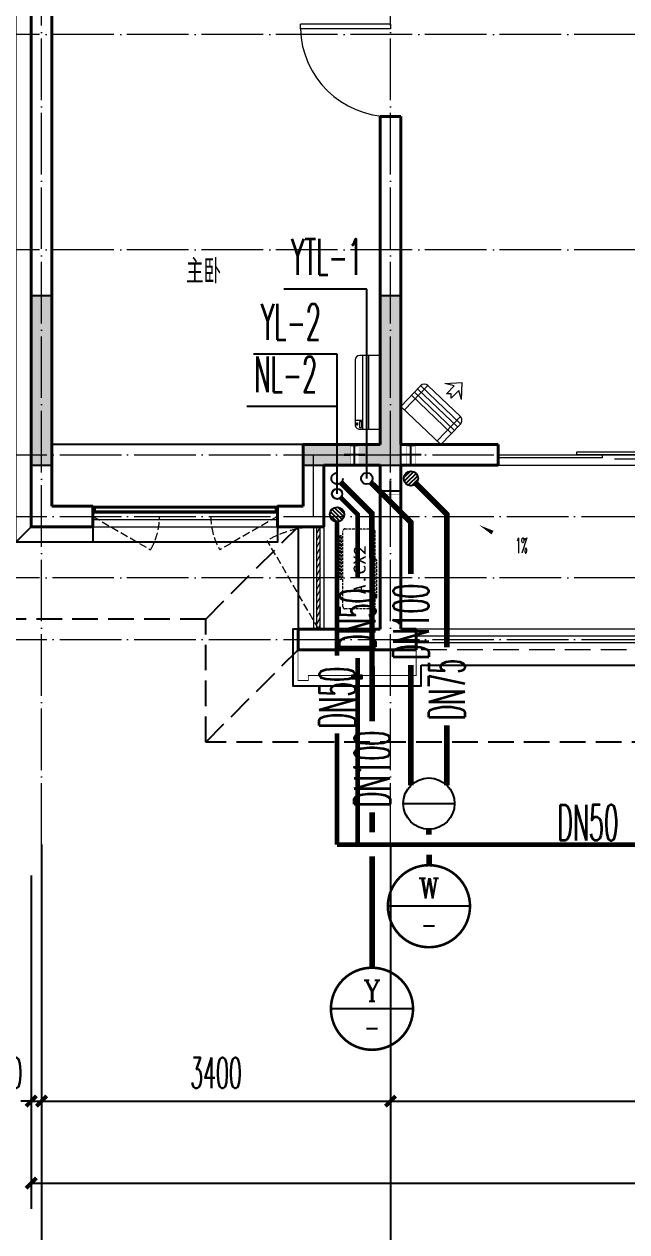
# Model space of a CAD drawing. Extents: x 27938 to 1042331, y -235042 to 1535213.
# Drawn here: x 682248 to 688119, y 667882 to 679657 of the extents above; entities that cross this region are included whole.
import ezdxf
from ezdxf.enums import TextEntityAlignment as Align

# ---------------------------------------------------------------- set-up
doc = ezdxf.new("R2010")
doc.units = 0
doc.header["$LTSCALE"] = 1000
doc.header["$MEASUREMENT"] = 0
doc.linetypes.add('DASH', pattern=[0.35, 0.25, -0.1])
doc.linetypes.add('DOTE', pattern=[2.42, 2, -0.2, 0.02, -0.2])
for name, color, linetype in [('3-栏杆1', 135, 'Continuous'), ('3.5方案汇报，与郭总、侯月琴确定户型_t8$0$2020.03.04 -1安徽标准化洋房户型(UA）_t8_t8$0$看线', 154, 'Continuous'), ('AXIS', 3, 'Continuous'), ('COLUMN', 9, 'Continuous'), ('DIM_凝结', 3, 'Continuous'), ('DIM_阳台', 132, 'Continuous'), ('DIM_雨水', 3, 'Continuous'), ('EQUIP_地漏', 7, 'Continuous'), ('PIPE-凝结', 150, 'N'), ('PIPE-污水', 2, 'W'), ('PIPE-阳台', 132, 'YT'), ('PIPE-雨水', 4, 'Y'), ('PUB_TEXT', 4, 'Continuous'), ('TEXT_凝结', 7, 'Continuous'), ('TEXT_阳台', 7, 'Continuous'), ('TEXT_雨水', 7, 'Continuous'), ('VPIPE-凝结', 150, 'Continuous'), ('VPIPE-阳台', 132, 'YT'), ('VPIPE-雨水', 4, 'DASH'), ('WELL_污水', 2, 'Continuous'), ('卫生间', 6, 'Continuous'), ('机电标识类', 1, 'Continuous'), ('看线', 251, 'Continuous'), ('立面', 73, 'Continuous'), ('铝合金', 144, 'Continuous')]:
    doc.layers.add(name, color=color, linetype=linetype)
for name, color, linetype, lineweight in [('DOTE', 19, 'DOTE', 9), ('PUB_HATCH', 8, 'Continuous', 9), ('WALL', 9, 'Continuous', 40), ('WINDOW', 8, 'Continuous', 15), ('平面-排水沟', 86, 'Continuous', 15), ('平面-栏杆', 135, 'Continuous', 15), ('平面-看线', 45, 'Continuous', 15), ('平面-空调室内机', 176, 'Continuous', 9), ('平面-空调预留孔', 173, 'Continuous', 15), ('空调', 76, 'Continuous', 13)]:
    doc.layers.add(name, color=color, linetype=linetype, lineweight=lineweight)
doc.styles.add('_TCH_DIM', font='SIMPLEX.shx', dxfattribs={"width": 0.6, "oblique": 10, "bigfont": 'hztxt.shx'})
doc.styles.add('_TCH_DIM_T3', font='SIMPLEX.shx', dxfattribs={"width": 0.494118, "bigfont": 'GBCBIG.shx'})
doc.styles.add('_TWT_CIRCLE', font='COMPLEX', dxfattribs={"width": 1.1, "height": 3.5, "bigfont": 'HZTXT'})
doc.styles.add('_TWT_PIPEDN', font='SIMPLEX.shx', dxfattribs={"width": 0.6, "oblique": 10, "height": 3, "bigfont": 'HZTXT.shx'})
doc.styles.add('_TWT_SERIAL', font='simplex.shx', dxfattribs={"width": 0.6, "oblique": 10, "height": 3, "bigfont": 'aadri.shx'})
doc.styles.get("Standard").update_dxf_attribs({"font": 'gbenor.shx', "bigfont": 'gbcbig.shx'})
doc.styles.add('黑体', font='simhei.ttf')
doc.linetypes.add('N', pattern='A,3,-0.2,["N",Standard,S=0.25,R=0,X=-0.1,Y=-0.115],-0.2', length=3.4)
doc.linetypes.add('W', pattern='A,3,-0.2,["W",Standard,S=0.25,R=0,X=-0.1,Y=-0.115],-0.2', length=3.4)
doc.linetypes.add('Y', pattern='A,3,-0.2,["Y",Standard,S=0.25,R=0,X=-0.1,Y=-0.115],-0.2', length=3.4)
doc.linetypes.add('YT', pattern='A,3,-0.2,["YT",Standard,S=0.25,R=0,X=-0.1,Y=-0.115],-0.35', length=3.55)
doc.dimstyles.new('_TCH_ARCH&&100', dxfattribs={"dimtxt": 297.5, "dimasz": 100, "dimexe": 250, "dimexo": 300, "dimgap": 126.25, "dimtad": 1, "dimdec": 0, "dimzin": 0, "dimdsep": 46, "dimtxsty": '_TCH_DIM_T3', "dimblk": 'ARCHTICK', "dimcen": 0.09, "dimclrt": 4, "dimazin": 2, "dimtfac": 1, "dimtdec": 0, "dimtix": 1, "dimtmove": 2, "dimatfit": 3, "dimfxl": 1, "dimtolj": 1, "dimtzin": 0, "dimarcsym": 0})

# ---------------------------------------------------------------- blocks, each defined once
blk = doc.blocks.new('HFHFHFHFTF')
at = {"layer": 'PUB_HATCH'}
for points in [[(536217, 366524), (536417, 366524), (536417, 368174), (536217, 368174)], [(539817, 366524), (539817, 368174), (539617, 368174), (539617, 366724), (538867, 366724), (538867, 366524)]]:
    blk.add_hatch(color=256, dxfattribs=at).paths.add_polyline_path(points)
at = {"layer": 'COLUMN', "color": 8}
for p, q in [((536417, 368174), (536217, 368174)), ((536217, 368174), (536217, 366524)), ((536417, 366524), (536417, 368174)), ((539817, 368174), (539617, 368174)), ((539617, 368174), (539617, 366724)), ((539817, 366524), (539817, 368174)), ((539617, 366724), (538867, 366724)), ((538867, 366724), (538867, 366524)), ((536217, 366524), (536417, 366524)), ((538867, 366524), (539817, 366524))]:
    blk.add_line(p, q, dxfattribs=at)
blk = doc.blocks.new('DSFDS')
at = {"layer": '3-栏杆1', "color": 0}
for p, q in [((490703, 517231), (490682, 517248)), ((490682, 517248), (490703, 517231)), ((490682, 517182), (490703, 517201)), ((492462, 517231), (490703, 517231)), ((490703, 517231), (490703, 517201)), ((490703, 517201), (492462, 517201)), ((492462, 517231), (492482, 517248)), ((492482, 517248), (492462, 517231)), ((492462, 517231), (492462, 517201)), ((492462, 517201), (492482, 517182)), ((492482, 517182), (492462, 517201))]:
    blk.add_line(p, q, dxfattribs=at)
blk = doc.blocks.new('dongkong')
at = {"color": 0}
blk.add_wipeout([(-603756, 210771), (-603756, 210571), (-603836, 210571), (-603836, 210771)], dxfattribs=at)
at = {"layer": '机电标识类', "color": 0, "linetype": 'DASH', "ltscale": 400}
for p, q in [((-603896, 210671), (-603696, 210671)), ((-603796, 210771), (-603796, 210571))]:
    blk.add_line(p, q, dxfattribs=at)
at = {"layer": '空调', "color": 0, "linetype": 'DASH', "const_width": 2}
blk.add_lwpolyline([(-603756, 210771), (-603756, 210571), (-603836, 210571), (-603836, 210771)], close=True, dxfattribs=at)
blk = doc.blocks.new('ferre')
at = {"layer": '平面-空调预留孔', "color": 0, "linetype": 'DASH', "ltscale": 0.1}
for p, q in [((93393, 115403), (93393, 115393)), ((93766, 115393), (93766, 115403)), ((93403, 115383), (93756, 115383))]:
    blk.add_line(p, q, dxfattribs=at)
blk.add_lwpolyline([(94046, 115403), (93306, 115403, -0.414214), (93286, 115423), (93286, 115693, -0.414214), (93306, 115713), (94046, 115713, -0.414214), (94066, 115693), (94066, 115423, -0.414214)], format="xyb", close=True, dxfattribs=at)
blk.add_lwpolyline([(93997, 115743), (93577, 115743), (93577, 115727), (93997, 115727)], close=True, dxfattribs=at)
for centre, start, end in [((93403, 115393), 180, 270), ((93756, 115393), 270, 0)]:
    blk.add_arc(centre, 10, start, end, dxfattribs=at)
at = {"layer": '平面-空调预留孔', "color": 0, "linetype": 'DASH', "ltscale": 0.1, "style": '黑体', "width": 1.2}
blk.add_text('A.CX2', height=117, dxfattribs=at).set_placement((93428, 115492))
blk = doc.blocks.new('fergve')
at = {"layer": '平面-空调预留孔', "color": 8, "linetype": 'DASH', "ltscale": 0.1}
blk.add_blockref('ferre', (25670, -60416), dxfattribs=at)
blk = doc.blocks.new('A$C001338C2')
at = {"color": 0}
for p, q in [((845, 304), (55, 304)), ((109, 215), (109, 304)), ((0, 249), (0, 22)), ((900, 22), (900, 249)), ((22, 0), (878, 0))]:
    blk.add_line(p, q, dxfattribs=at)
at = {"color": 0, "lineweight": 5}
for p, q in [((900, 215), (0, 215)), ((900, 143), (0, 143))]:
    blk.add_line(p, q, dxfattribs=at)
at = {"color": 0}
for points in [[(89, 226), (22, 226, -0.414214), (17, 232), (17, 243, -0.414214), (22, 249), (89, 249, -0.414214), (95, 243), (95, 232, -0.414214)], [(73, 275), (57, 275, -0.414214), (51, 281), (51, 283, -0.414214), (57, 289), (73, 289, -0.414214), (79, 283), (79, 281, -0.414214)]]:
    blk.add_lwpolyline(points, format="xyb", close=True, dxfattribs=at)
for centre, radius, start, end in [((55, 249), 55, 90, 180), ((845, 249), 55, 360, 90), ((22, 22), 22, 180, 270), ((878, 22), 22, 270, 360)]:
    blk.add_arc(centre, radius, start, end, dxfattribs=at)
blk = doc.blocks.new('dasdasf1sa2f31as32f')
at = {"color": 0}
for p, q in [((-116, 586), (43, 640)), ((83, 477), (43, 640)), ((-473, 260), (-339, 504)), ((-270, 524), (-428, 237)), ((135, 245), (-339, 505)), ((-270, 524), (114, 314)), ((-23, 586), (-116, 586)), ((-23, 586), (-73, 493)), ((-31, 504), (-73, 493)), ((-18, 463), (-31, 504)), ((32, 555), (-18, 463)), ((83, 477), (32, 555)), ((72, 132), (-401, 392)), ((93, 169), (-381, 428)), ((115, 208), (-359, 468)), ((0, 0), (-473, 260)), ((114, 314), (-44, 26)), ((134, 244), (0, 0))]:
    blk.add_line(p, q, dxfattribs=at)
for centre, start, end in [((-294, 479), 61.2593, 151.2593), ((89, 269), 331.2593, 61.2593)]:
    blk.add_arc(centre, 51.3, start, end, dxfattribs=at)
blk = doc.blocks.new('HFTHFFGHFH')
at = {"layer": 'DOTE', "linetype": 'DOTE', "ltscale": 0.3}
for p, q in [((536317, 594449), (536317, 612949)), ((539717, 594449), (539717, 602649)), ((587117, 602349), (534317, 602349)), ((587117, 600249), (534317, 600249)), ((534317, 598249), (587117, 598249)), ((538967, 597649), (538967, 598249)), ((534317, 597649), (587117, 597649)), ((587117, 597049), (534317, 597049)), ((534317, 596449), (587117, 596449))]:
    blk.add_line(p, q, dxfattribs=at)
blk = doc.blocks.new('BFBTCSD')
at = {"layer": '卫生间', "color": 159, "linetype": 'DASH', "true_color": 0x22346e}
for p, q in [((681417, 673857), (682317, 674757)), ((684017, 673857), (684917, 674757)), ((684017, 672657), (684917, 673557))]:
    blk.add_line(p, q, dxfattribs=at)
blk.add_lwpolyline([(706817, 673857), (705217, 673857), (705217, 672657), (684017, 672657), (684017, 673857), (681417, 673857), (681417, 683557), (683217, 683557), (683217, 684557), (689717, 684557), (689717, 689157), (691417, 689157)], dxfattribs=at)
blk = doc.blocks.new('$TWTSYS$00000190')
blk.add_line((0, 0.5, 0), (0, -0.5, 0))
blk.add_circle((0, 0, 0), 0.5)
blk = doc.blocks.new('_ArchTick')
at = {"color": 0, "linetype": 'ByBlock', "const_width": 0.4}
blk.add_lwpolyline([(-0.5, -0.5), (0.5, 0.5)], dxfattribs=at)
blk = doc.blocks.new('*D901')
at = {"layer": 'AXIS', "color": 0, "lineweight": -2}
for p, q in [((682317, 671357), (682317, 668907)), ((682417, 671357), (682417, 668907)), ((682317, 669157), (682217, 669157)), ((682317, 669157), (682417, 669157)), ((682417, 669157), (682517, 669157))]:
    blk.add_line(p, q, dxfattribs=at)
at = {"layer": 'Defpoints', "color": 0}
for p in [(682317, 671657), (682417, 671657), (682417, 669157)]:
    blk.add_point(p, dxfattribs=at)
at = {"layer": 'AXIS', "color": 0, "lineweight": -2, "xscale": 100, "yscale": 100, "zscale": 100}
blk.add_blockref('_ArchTick', (682317, 669157), dxfattribs=at)
at = {"layer": 'AXIS', "color": 0, "lineweight": -2, "xscale": 100, "yscale": 100, "zscale": 100, "rotation": 180}
blk.add_blockref('_ArchTick', (682417, 669157), dxfattribs=at)
at = {"layer": 'AXIS', "color": 4, "insert": (682042, 669432), "char_height": 297.5, "attachment_point": 5, "style": '_TCH_DIM_T3'}
blk.add_mtext('\\A1;100', dxfattribs=at)
blk = doc.blocks.new('*D902')
at = {"layer": 'AXIS', "color": 0, "lineweight": -2}
for p, q in [((682417, 671357), (682417, 668907)), ((685817, 671357), (685817, 668907)), ((682417, 669157), (685817, 669157))]:
    blk.add_line(p, q, dxfattribs=at)
at = {"layer": 'Defpoints', "color": 0}
for p in [(682417, 671657), (685817, 671657), (685817, 669157)]:
    blk.add_point(p, dxfattribs=at)
at = {"layer": 'AXIS', "color": 0, "lineweight": -2, "xscale": 100, "yscale": 100, "zscale": 100, "rotation": 180}
blk.add_blockref('_ArchTick', (682417, 669157), dxfattribs=at)
at = {"layer": 'AXIS', "color": 0, "lineweight": -2, "xscale": 100, "yscale": 100, "zscale": 100}
blk.add_blockref('_ArchTick', (685817, 669157), dxfattribs=at)
at = {"layer": 'AXIS', "color": 4, "insert": (684117, 669432), "char_height": 297.5, "attachment_point": 5, "style": '_TCH_DIM_T3'}
blk.add_mtext('\\A1;3400', dxfattribs=at)
blk = doc.blocks.new('*D903')
at = {"layer": 'AXIS', "color": 0, "lineweight": -2}
for p, q in [((685817, 671357), (685817, 668907)), ((691517, 671357), (691517, 668907)), ((685817, 669157), (691517, 669157))]:
    blk.add_line(p, q, dxfattribs=at)
at = {"layer": 'Defpoints', "color": 0}
for p in [(685817, 671657), (691517, 671657), (691517, 669157)]:
    blk.add_point(p, dxfattribs=at)
at = {"layer": 'AXIS', "color": 0, "lineweight": -2, "xscale": 100, "yscale": 100, "zscale": 100, "rotation": 180}
blk.add_blockref('_ArchTick', (685817, 669157), dxfattribs=at)
at = {"layer": 'AXIS', "color": 0, "lineweight": -2, "xscale": 100, "yscale": 100, "zscale": 100}
blk.add_blockref('_ArchTick', (691517, 669157), dxfattribs=at)
at = {"layer": 'AXIS', "color": 4, "insert": (688667, 669432), "char_height": 297.5, "attachment_point": 5, "style": '_TCH_DIM_T3'}
blk.add_mtext('\\A1;5700', dxfattribs=at)
blk = doc.blocks.new('*D908')
at = {"layer": 'AXIS', "color": 0, "lineweight": -2}
for p, q in [((682317, 671357), (682317, 668107)), ((731317, 671357), (731317, 668107)), ((682317, 668357), (731317, 668357))]:
    blk.add_line(p, q, dxfattribs=at)
at = {"layer": 'Defpoints', "color": 0}
for p in [(682317, 671657), (731317, 671657), (731317, 668357)]:
    blk.add_point(p, dxfattribs=at)
at = {"layer": 'AXIS', "color": 0, "lineweight": -2, "xscale": 100, "yscale": 100, "zscale": 100, "rotation": 180}
blk.add_blockref('_ArchTick', (682317, 668357), dxfattribs=at)
at = {"layer": 'AXIS', "color": 0, "lineweight": -2, "xscale": 100, "yscale": 100, "zscale": 100}
blk.add_blockref('_ArchTick', (731317, 668357), dxfattribs=at)
at = {"layer": 'AXIS', "color": 4, "insert": (706817, 668632), "char_height": 297.5, "attachment_point": 5, "style": '_TCH_DIM_T3'}
blk.add_mtext('\\A1;49000', dxfattribs=at)
blk = doc.blocks.new('$WINLIB2D$00000001')
at = {"color": 0}
for points in [[(-0.5, 0.5), (-0.5, -0.5)], [(-0.5, 0.5), (0.5, 0.5)], [(0.5, -0.5), (0.5, 0.5)], [(0.5, 0.1667), (-0.5, 0.1667)], [(0.5, -0.1667), (-0.5, -0.1667)], [(-0.5, -0.5), (0.5, -0.5)]]:
    blk.add_lwpolyline(points, dxfattribs=at)
blk = doc.blocks.new('$DorLib2D$00000138')
at = {"color": 0, "linetype": 'Continuous'}
for p, q in [((-0.2875, 0), (-0.2875, 0.1538)), ((-0.2875, 0.1538), (0, 0.1538)), ((0, 0.1538), (0, 0)), ((0.2875, 0.1538), (0, 0.1538)), ((0.2875, 0), (0.2875, 0.1538)), ((-0.5, -0.1399), (-0.5, 0)), ((-0.5, 0), (-0.2188, 0)), ((0, 0), (-0.2875, 0)), ((-0.2188, 0), (-0.2188, -0.1399)), ((0, 0), (0.2875, 0)), ((0.2188, 0), (0.2188, -0.1399)), ((0.5, 0), (0.2188, 0)), ((0.5, 0), (0.5, -0.1946)), ((0.5, -0.1399), (0.5, 0)), ((-0.2188, -0.1399), (-0.5, -0.1399)), ((0.2188, -0.1399), (0.5, -0.1399)), ((-0.1857, -0.186), (-0.037, -0.186)), ((-0.037, -0.186), (-0.1019, -0.2583)), ((-0.1019, -0.2583), (-0.1019, -0.186)), ((0.1857, -0.186), (0.037, -0.186)), ((0.037, -0.186), (0.1019, -0.2583)), ((0.1019, -0.2583), (0.1019, -0.186))]:
    blk.add_line(p, q, dxfattribs=at)
blk = doc.blocks.new('$DorLib2D$00000001')
for p, q in [((0.45, 0.975), (0.5, 0.975)), ((0.45, 0), (0.45, 0.975)), ((0.5, 0), (0.5, 0.975)), ((0.5, 0), (0.45, 0))]:
    blk.add_line(p, q)
at = {"lineweight": 13}
blk.add_arc((0.475, 0), 0.975, 91.4693, 180, dxfattribs=at)
blk = doc.blocks.new('$WINLIB2D$00000039')
at = {"color": 0}
for points in [[(-0.5, 0.5), (-0.5, -0.5)], [(0.5, 0.5), (-0.5, 0.5)], [(0.5, -0.5), (0.5, 0.5)], [(-0.5, 0.167), (0.5, 0.167)], [(-0.384, -0.167), (-0.448, 0.167)], [(-0.316, -0.167), (-0.38, 0.167)], [(-0.248, -0.167), (-0.312, 0.167)], [(-0.18, -0.167), (-0.244, 0.167)], [(-0.112, -0.167), (-0.176, 0.167)], [(-0.044, -0.167), (-0.108, 0.167)], [(0.024, -0.167), (-0.04, 0.167)], [(0.092, -0.167), (0.028, 0.167)], [(0.16, -0.167), (0.096, 0.167)], [(0.228, -0.167), (0.164, 0.167)], [(0.296, -0.167), (0.232, 0.167)], [(0.364, -0.167), (0.3, 0.167)], [(0.432, -0.167), (0.368, 0.167)], [(0.5, -0.167), (0.436, 0.167)], [(-0.452, -0.167), (-0.5, 0.084)], [(-0.5, -0.167), (0.5, -0.167)], [(0.5, -0.5), (-0.5, -0.5)]]:
    blk.add_lwpolyline(points, dxfattribs=at)
blk = doc.blocks.new('$TwtSys$00000141')
for p, q in [((-141, 12), (-15, 138)), ((-141, 12), (-15, 138)), ((-131, -53), (53, 131)), ((-131, -53), (53, 131)), ((-100, -100), (100, 100)), ((-100, -100), (100, 100)), ((-49, -131), (131, 49)), ((-49, -131), (131, 49)), ((17, -138), (138, -17)), ((17, -138), (138, -17))]:
    blk.add_line(p, q)
blk.add_circle((0, 0), 141)
blk.add_circle((0, 0), 141)

msp = doc.modelspace()

# ---------------------------------------------------------------- hatches: boundary and pattern name
at = {"layer": 'PIPE-凝结'}
for points in [[(685496.6, 674877.2), (685512.5, 674893.1), (685519.1, 674886.5)], [(685496.6, 674877.2), (685519.1, 674877.2), (685519.1, 674886.5)]]:
    msp.add_hatch(color=256, dxfattribs=at).paths.add_polyline_path(points)
at = {"layer": 'PIPE-阳台'}
for points in [[(686366.6, 674877.2), (686386, 674896.6), (686394.1, 674888.6)], [(686366.6, 674877.2), (686394.1, 674877.2), (686394.1, 674888.6)], [(686016.6, 674797.2), (686036, 674816.6), (686044.1, 674808.6)], [(686016.6, 674797.2), (686044.1, 674797.2), (686044.1, 674808.6)]]:
    msp.add_hatch(color=256, dxfattribs=at).paths.add_polyline_path(points)
at = {"layer": 'PIPE-雨水'}
for points in [[(685636.6, 674887.2), (685656, 674906.6), (685664.1, 674898.6)], [(685636.6, 674887.2), (685664.1, 674887.2), (685664.1, 674898.6)]]:
    msp.add_hatch(color=256, dxfattribs=at).paths.add_polyline_path(points)
at = {"layer": '立面'}
h = msp.add_hatch(dxfattribs=at)
h.set_pattern_fill('ANSI31', color=8, scale=2)
h.set_pattern_definition([(45, (-202783.718, -122288.2907), (-2.24506403, 2.24506403), [])])
h.paths.add_polyline_path([(685441.6, 673277.2), (685541.6, 673277.2), (685541.6, 673307.2), (685441.6, 673307.2)])

# ---------------------------------------------------------------- linework, layer by layer
at = {"color": 8, "const_width": 8}
msp.add_lwpolyline([(684916.6, 673557.2), (684916.6, 673257.2), (685016.6, 673257.2), (685016.6, 673307.2), (686066.6, 673307.2), (686066.6, 673557.2)], dxfattribs=at)
at = {"layer": '3.5方案汇报，与郭总、侯月琴确定户型_t8$0$2020.03.04 -1安徽标准化洋房户型(UA）_t8_t8$0$看线', "color": 8, "ltscale": 10}
msp.add_lwpolyline([(684966.6, 675557.2), (682516.6, 675557.2)], dxfattribs=at)
at = {"layer": 'AXIS'}
for p, q in [((682416.6, 671657.2), (682416.6, 667657.2)), ((685816.6, 671657.2), (685816.6, 667657.2))]:
    msp.add_line(p, q, dxfattribs=at)
at = {"layer": 'DIM_凝结'}
for p, q in [((685296.6, 675928.2), (684418.6, 675928.2)), ((685296.6, 675077.2), (685296.6, 675928.2))]:
    msp.add_line(p, q, dxfattribs=at)
at = {"layer": 'DIM_阳台'}
msp.add_line((685586.6, 677074.6), (684777.3, 677074.6), dxfattribs=at)
at = {"layer": 'DIM_雨水'}
for p, q in [((685296.6, 676439.1), (684483.9, 676439.1)), ((685296.6, 675227.2), (685296.6, 676439.1)), ((686591.6, 671057.2), (685791.6, 671057.2)), ((686036.6, 670057.2), (685236.6, 670057.2))]:
    msp.add_line(p, q, dxfattribs=at)
at = {"layer": 'DIM_雨水', "const_width": 25}
for points in [[(686591.6, 671057.2, 1), (685791.6, 671057.2, 1)], [(686036.6, 670057.2, 1), (685236.6, 670057.2, 1)]]:
    msp.add_lwpolyline(points, format="xyb", close=True, dxfattribs=at)
at = {"layer": 'PIPE-凝结', "const_width": 45}
for points in [[(685331.9, 675041.8), (685496.6, 674877.2)], [(685296.6, 674806.7), (685296.6, 673499.5)], [(685496.6, 674877.2), (685496.6, 674257.2)], [(685496.6, 673477.6), (685496.6, 671657.2)], [(685296.6, 672741.5), (685296.6, 671657.2)], [(685296.6, 671657.2), (706516.6, 671657.2)]]:
    msp.add_lwpolyline(points, dxfattribs=at)
at = {"layer": 'PIPE-污水', "const_width": 55}
for points in [[(686191.9, 671807.2), (686192, 671755.9)], [(686192.3, 671560.5), (686192.5, 671457.2)]]:
    msp.add_lwpolyline(points, dxfattribs=at)
at = {"layer": 'PIPE-阳台', "const_width": 55}
for points in [[(686066.4, 675177.3), (686366.6, 674877.2)], [(686366.6, 674877.2), (686366.6, 673581.6)], [(686016.6, 674797.2), (686016.6, 674294.8)], [(686016.6, 673408.8), (686016.6, 672235.7)], [(686366.6, 672819.9), (686366.6, 672235.7)]]:
    msp.add_lwpolyline(points, dxfattribs=at)
at = {"layer": 'PIPE-雨水', "const_width": 55}
for points in [[(685636.6, 674887.2), (685637, 672859.8)], [(685637.2, 671973.8), (685637.3, 671778.1)], [(685637.3, 671545), (685637.6, 670457.2)]]:
    msp.add_lwpolyline(points, dxfattribs=at)
at = {"layer": 'VPIPE-凝结'}
msp.add_circle((685296.6, 675077.2), 50, dxfattribs=at)
at = {"layer": 'VPIPE-阳台'}
msp.add_circle((685586.6, 675227.2), 55, dxfattribs=at)
at = {"layer": 'VPIPE-雨水'}
msp.add_circle((685296.6, 675227.2), 55, dxfattribs=at)
at = {"layer": 'WALL', "color": 8}
for p, q in [((682316.6, 679857.2), (682316.6, 674757.2)), ((682516.6, 679757.2), (682516.6, 674957.2)), ((685916.6, 678757.2), (685716.6, 678757.2)), ((685716.6, 678757.2), (685716.6, 675557.2)), ((684966.6, 674957.2), (684966.6, 675557.2)), ((686866.6, 675357.2), (686866.6, 675557.2)), ((685166.6, 674757.2), (685166.6, 675357.2)), ((682916.6, 674957.2), (682516.6, 674957.2)), ((682916.6, 674757.2), (682916.6, 674957.2)), ((684966.6, 674957.2), (684716.6, 674957.2)), ((684716.6, 674957.2), (684716.6, 674757.2)), ((682316.6, 674757.2), (682916.6, 674757.2)), ((684716.6, 674757.2), (685166.6, 674757.2)), ((685716.6, 673757.2), (684916.6, 673757.2)), ((684916.6, 673557.2), (684916.6, 673757.2)), ((685916.6, 673757.2), (686066.6, 673757.2)), ((686066.6, 673757.2), (686066.6, 673557.2)), ((685816.6, 673557.2), (684916.6, 673557.2)), ((685816.6, 673557.2), (686066.6, 673557.2))]:
    msp.add_line(p, q, dxfattribs=at)
at = {"layer": 'WINDOW'}
msp.add_line((686866.6, 675357.2), (690466.6, 675357.2), dxfattribs=at)
at = {"layer": 'WINDOW', "color": 8, "linetype": 'DASH', "ltscale": 0.3}
for points in [[(682916.6, 674857.2), (683479.7, 674532.5, 0.1314846), (683566.6, 674857.2)], [(684716.6, 674857.2), (684153.5, 674532.5, -0.1314846), (684066.6, 674857.2)], [(685116.6, 673757.2), (684616.6, 674623.2, -0.1316525), (685116.6, 674757.2)]]:
    msp.add_lwpolyline(points, format="xyb", dxfattribs=at)
at = {"layer": '平面-排水沟', "color": 8}
msp.add_lwpolyline([(686977.7, 674605.8, 0, 0, 0), (686680.4, 674773.3, 0, 40, 0), (686811.1, 674699.7, 0, 0, 0)], format="xyseb", dxfattribs=at)
at = {"layer": '平面-栏杆', "color": 8}
for points in [[(690566.6, 673690.5), (686066.6, 673690.5)], [(690566.6, 673623.8), (686066.6, 673623.8)]]:
    msp.add_lwpolyline(points, dxfattribs=at)
at = {"layer": '平面-看线', "color": 8}
msp.add_lwpolyline([(690566.6, 673757.2), (686066.6, 673757.2)], dxfattribs=at)
at = {"layer": '平面-看线', "color": 8, "linetype": 'DASH'}
msp.add_lwpolyline([(690566.6, 673557.2), (686066.6, 673557.2)], dxfattribs=at)
at = {"layer": '看线', "color": 8}
for points in [[(684716.6, 674757.2), (684716.6, 674607.2), (682166.6, 674607.2), (682166.6, 682807.2), (683816.6, 682807.2), (683816.6, 682657.2)], [(684916.6, 673757.2), (684866.6, 673757.2), (684866.6, 673207.2), (686116.6, 673207.2), (686116.6, 673407.2)]]:
    msp.add_lwpolyline(points, dxfattribs=at)
at = {"layer": '看线', "color": 8, "ltscale": 0.5}
for points in [[(682916.6, 674757.2), (682916.6, 674607.2)], [(684916.6, 674757.2), (684916.6, 673757.2)], [(686116.6, 673407.2), (690566.6, 673407.2)]]:
    msp.add_lwpolyline(points, dxfattribs=at)
at = {"layer": '立面', "color": 8}
msp.add_lwpolyline([(685441.6, 673277.2), (685541.6, 673277.2), (685541.6, 673307.2), (685441.6, 673307.2)], close=True, dxfattribs=at)
at = {"layer": '铝合金', "color": 8}
msp.add_lwpolyline([(685441.6, 673277.2), (685541.6, 673277.2), (685541.6, 673307.2), (685441.6, 673307.2)], close=True, dxfattribs=at)

# ---------------------------------------------------------------- block references
at = {"color": 8}
msp.add_blockref('HFHFHFHFTF', (146100, 308833.4), dxfattribs=at)
at = {"color": 8, "rotation": 90}
msp.add_blockref('fergve', (740650.7, 555000.4), dxfattribs=at)
at = {"layer": '3-栏杆1', "color": 8}
msp.add_blockref('DSFDS', (192234.1, 157708.7), dxfattribs=at)
at = {"layer": 'EQUIP_地漏', "xscale": 0.5, "yscale": 0.5, "zscale": 0.5, "rotation": 89.99999999999999}
msp.add_blockref('$TwtSys$00000141', (685296.6, 674877.2), dxfattribs=at)
at = {"layer": 'WELL_污水', "xscale": 500, "yscale": 500, "zscale": 500, "rotation": 90}
msp.add_blockref('$TWTSYS$00000190', (686191.6, 672057.2), dxfattribs=at)
at = {"layer": 'WINDOW'}
for name, p, xscale, yscale, zscale, rotation in [('$DorLib2D$00000001', (685816.6, 679207.2), -900, -900, -900, 270.0000000020753), ('$DorLib2D$00000138', (688666.6, 675457.2), -3600, 199.9999999990687, -3600, 359.9999999997777), ('$WINLIB2D$00000001', (683816.6, 674857.2), 1800, -199.9999999990687, 1800, 359.9999999997785), ('$WINLIB2D$00000039', (685116.6, 674257.2), -1000, -100, -1000, 270)]:
    msp.add_blockref(name, p, dxfattribs=dict(at, xscale=xscale, yscale=yscale, zscale=zscale, rotation=rotation))
at = {"layer": '平面-空调预留孔', "color": 8, "xscale": 0.800000000046565, "yscale": 0.800000000046565, "zscale": 0.800000000046565, "rotation": 90.00000023343017}
msp.add_blockref('A$C001338C2', (685716.5, 675707.2), dxfattribs=at)

# ---------------------------------------------------------------- texts
at = {"layer": 'DIM_凝结', "color": 7, "style": '_TWT_SERIAL', "width": 0.48}
msp.add_text('NL-2', height=350, dxfattribs=at).set_placement((684488.6, 676068.2))
at = {"layer": 'DIM_阳台', "color": 7, "style": '_TWT_SERIAL', "width": 0.48}
msp.add_text('YTL-1', height=350, dxfattribs=at).set_placement((684847.3, 677214.6))
at = {"layer": 'DIM_雨水', "color": 7, "style": '_TWT_SERIAL', "width": 0.48}
msp.add_text('YL-2', height=350, dxfattribs=at).set_placement((684553.9, 676579.1))
at = {"layer": 'DIM_雨水', "color": 7, "style": '_TWT_CIRCLE'}
for s, height, p, p2 in [('W', 197, (686088.4, 671133), (686294.8, 671133)), ('Y', 203.9, (685551.1, 670131.9), (685722, 670131.9))]:
    msp.add_text(s, height=height, dxfattribs=at).set_placement(p, p2, align=Align.FIT)
at = {"layer": 'DIM_雨水', "color": 7, "style": '_TWT_CIRCLE', "width": 0.777778}
for p, p2 in [((686115.7, 670775.9), (686267.5, 670775.9)), ((685560.7, 669775.9), (685712.5, 669775.9))]:
    msp.add_text('-', height=207, dxfattribs=at).set_placement(p, p2, align=Align.FIT)
at = {"layer": 'PUB_TEXT', "color": 8}
msp.add_text('主卧', height=236.31, dxfattribs=at).set_placement((683825.7, 677129.3))
at = {"layer": 'TEXT_凝结', "style": '_TWT_PIPEDN', "width": 0.48}
for p in [(685671.6, 673557.2), (685471.6, 672791.5)]:
    msp.add_text('DN50', height=350, rotation=90, dxfattribs=at).set_placement(p)
msp.add_text('DN50', height=350, dxfattribs=at).set_placement((687441.6, 671696.6))
at = {"layer": 'TEXT_阳台', "style": '_TWT_PIPEDN', "width": 0.48}
for s, p in [('DN100', (686191.6, 673458.8)), ('DN75', (686541.6, 672869.9))]:
    msp.add_text(s, height=350, rotation=90, dxfattribs=at).set_placement(p)
at = {"layer": 'TEXT_雨水', "style": '_TWT_PIPEDN', "width": 0.48}
msp.add_text('DN100', height=350, rotation=90.01315, dxfattribs=at).set_placement((685812.2, 672023.9))
at = {"layer": '平面-排水沟', "color": 8, "style": '_TCH_DIM', "width": 0.423529}
msp.add_text('1%', height=148.75, dxfattribs=at).set_placement((687034.5, 674499.5))

# ---------------------------------------------------------------- dimensions: what is measured, and where the dimension line sits
at = {"layer": 'AXIS'}
dim = msp.add_linear_dim(base=(682416.6, 669157.2), p1=(682316.6, 671657.2), p2=(682416.6, 671657.2), angle=0, dimstyle='_TCH_ARCH&&100', dxfattribs=at)
dim.commit()
dim.dimension.update_dxf_attribs({"geometry": '*D901', "text_midpoint": (682041.6, 669432.2), "dimtype": 129})
for p1, p2, distance, picture, middle in [((682316.6, 671657.2), (731316.6, 671657.2), -3300, '*D908', (706816.6, 668632.2)), ((682416.6, 671657.2), (685816.6, 671657.2), -2500, '*D902', (684116.6, 669432.2)), ((685816.6, 671657.2), (691516.6, 671657.2), -2500, '*D903', (688666.6, 669432.2))]:
    dim = msp.add_aligned_dim(p1=p1, p2=p2, distance=distance, dimstyle='_TCH_ARCH&&100', dxfattribs=at)
    dim.commit()
    dim.dimension.update_dxf_attribs({"geometry": picture, "text_midpoint": middle})

# ---------------------------------------------------------------- next in the draw order: block references
at = {"layer": '平面-空调室内机', "color": 8, "ltscale": 0.3, "xscale": -1, "rotation": 180}
msp.add_blockref('dongkong', (1289262.5, 886128), dxfattribs=at)
at = {"layer": '平面-空调室内机', "color": 8, "ltscale": 0.3}
for p, rotation in [((82220.5, 886128), 180), ((896487.3, 1278903.2), 89.99999999999999)]:
    msp.add_blockref('dongkong', p, dxfattribs=dict(at, rotation=rotation))

# ---------------------------------------------------------------- next in the draw order: linework, layer by layer
at = {"layer": 'PIPE-阳台', "const_width": 55}
msp.add_lwpolyline([(685625.5, 675188.3), (686016.6, 674797.2)], dxfattribs=at)
at = {"layer": 'PIPE-雨水', "const_width": 55}
msp.add_lwpolyline([(685335.5, 675188.3), (685636.6, 674887.2)], dxfattribs=at)
at = {"layer": 'WALL', "color": 8}
for p, q in [((685916.6, 675557.2), (685916.6, 678757.2)), ((686866.6, 675557.2), (685916.6, 675557.2)), ((685716.6, 673757.2), (685716.6, 675357.2)), ((685916.6, 673757.2), (685916.6, 675357.2)), ((685916.6, 675357.2), (686866.6, 675357.2))]:
    msp.add_line(p, q, dxfattribs=at)

# ---------------------------------------------------------------- next in the draw order: block references
at = {"layer": 'EQUIP_地漏', "xscale": 0.5, "yscale": 0.5, "zscale": 0.5, "rotation": 180}
msp.add_blockref('$TwtSys$00000141', (686016.6, 675227.2), dxfattribs=at)
at = {"layer": '平面-空调室内机', "color": 8, "ltscale": 0.3, "rotation": 180}
msp.add_blockref('dongkong', (81670.4, 886128), dxfattribs=at)
at = {"layer": '平面-空调预留孔', "color": 8, "rotation": 344.9999999966897}
msp.add_blockref('dasdasf1sa2f31as32f', (686306.7, 675557.2), dxfattribs=at)

# ---------------------------------------------------------------- next in the draw order: linework, layer by layer
at = {"layer": 'DIM_阳台'}
msp.add_line((685586.6, 675227.2), (685586.6, 677074.6), dxfattribs=at)
at = {"layer": 'WALL', "color": 8}
for p, q in [((684966.6, 675557.2), (685716.6, 675557.2)), ((685166.6, 675357.2), (685716.6, 675357.2))]:
    msp.add_line(p, q, dxfattribs=at)

# ---------------------------------------------------------------- next in the draw order: block references
msp.add_blockref('HFTHFFGHFH', (146100, 77208.4))
at = {"color": 8}
msp.add_blockref('BFBTCSD', (0, 0), dxfattribs=at)

doc.saveas('drawing.dxf')
